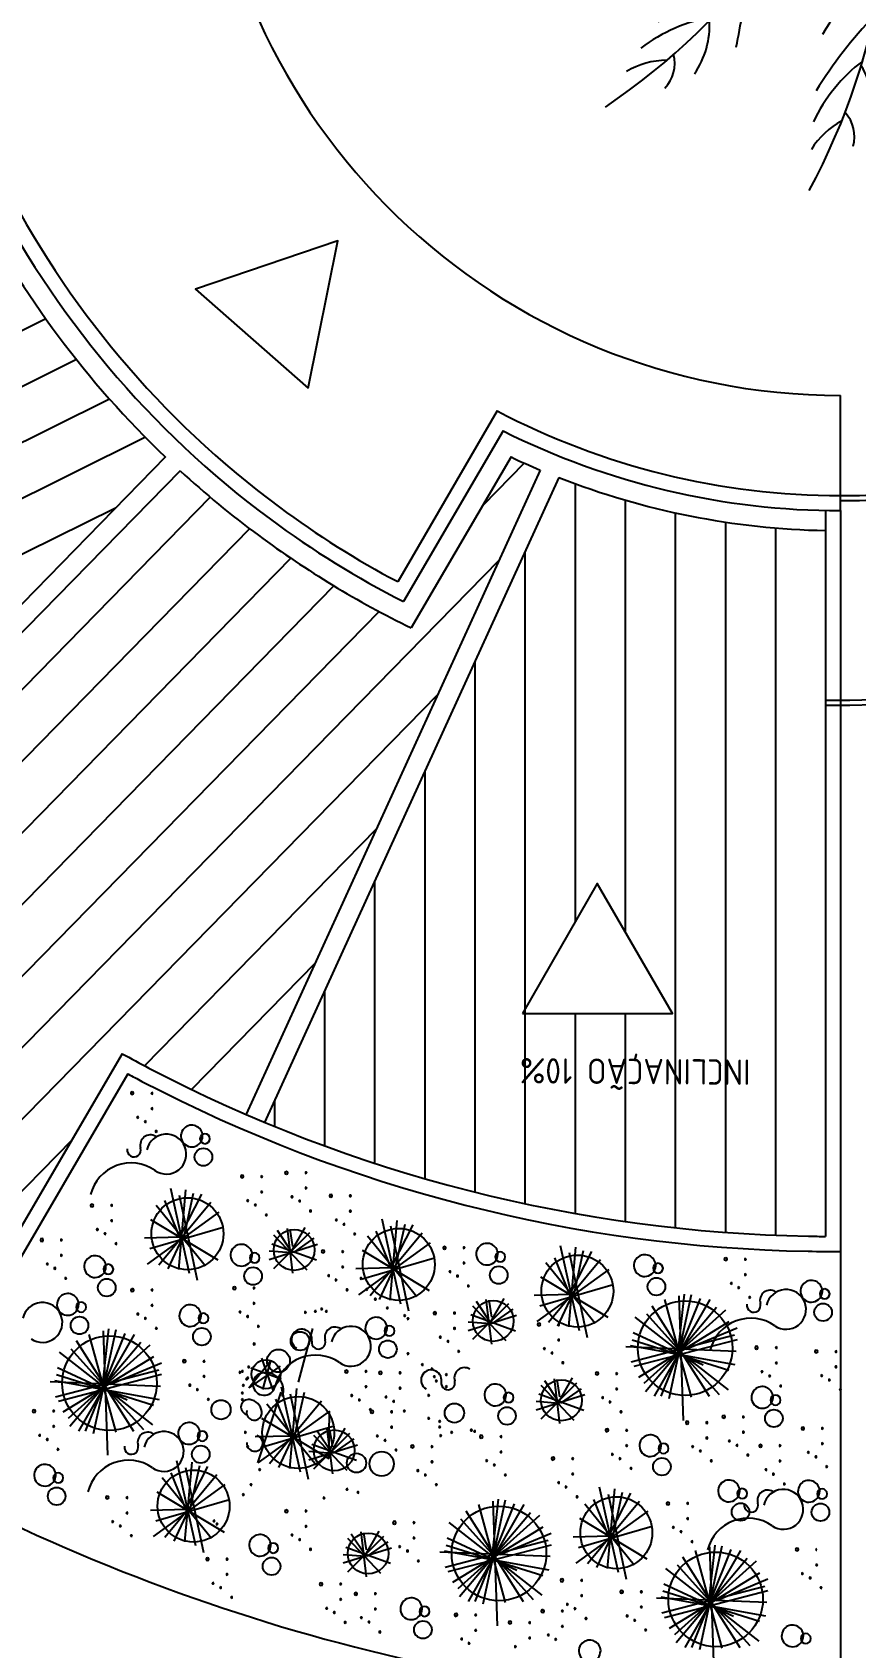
# Model space of a CAD drawing. Extents: x 115 to 1469, y 94 to 338.
# Drawn here: x 1337.33 to 1345.55, y 147.31 to 163.43 of the extents above; entities that cross this region are included whole.
import ezdxf

# ---------------------------------------------------------------- set-up
doc = ezdxf.new("R2010")
doc.units = 0
doc.linetypes.add('ACAD_ISO02W100', pattern=[15, 12, -3])
doc.layers.get('0').update_dxf_attribs({"linetype": 'CONTINUOUS'})
for name, color, linetype in [('1', 7, 'CONTINUOUS'), ('PAREDE', 6, 'CONTINUOUS'), ('PROJ', 1, 'CONTINUOUS'), ('TREES', 3, 'CONTINUOUS')]:
    doc.layers.add(name, color=color, linetype=linetype)
doc.styles.get("Standard").update_dxf_attribs({"font": 'ISOCP'})

# ---------------------------------------------------------------- blocks, each defined once
blk = doc.blocks.new('TREE3')
at = {"layer": 'TREES'}
for centre, radius, start, end in [((6.304, 2.495), 6.78, 161.8706, 201.5936), ((-0.839, 4.494), 0.808, 308.4321, 338.3515), ((-0.143, 4.054), 0.351, 173.7791, 233.0395), ((-1.642, 4.347), 1.639, 317.4391, 345.0127), ((0.196, 3.84), 0.835, 182.879, 221.5346), ((3.633, 5.724), 6.78, 197.8706, 237.5936), ((-4.007, 5.153), 4.263, 326.0526, 338.8318), ((-3.321, 3.142), 0.808, 344.4321, 14.3515), ((6.376, 6.862), 8.001, 206.1883, 211.1386), ((-3.884, 2.551), 1.639, 353.4391, 21.0127), ((-2.499, 3.196), 0.351, 209.7791, 269.0395), ((-6.271, 1.814), 4.263, 2.0526, 14.8318), ((-4.862, 4.906), 5.211, 327.5529, 339.111), ((5.865, -3.401), 6.78, 110.1725, 149.8955), ((3.093, 2.625), 0.351, 122.081, 181.3414), ((6.381, 6.2), 8.001, 204.5673, 211.2107), ((3.134, 2.226), 0.835, 131.1808, 169.8364), ((-2.099, 3.221), 0.835, 218.879, 257.5346), ((-6.749, 4.499), 7.022, 334.6755, 344.6307), ((9.337, -0.75), 8.001, 154.4902, 159.4404), ((3.006, 3.444), 0.808, 256.734, 286.6534), ((-6.817, 1.111), 5.211, 3.5529, 15.111), ((6.444, 5.585), 8.001, 202.9483, 211.3077), ((8.821, -1.165), 8.001, 152.8691, 159.5126), ((2.393, 3.983), 1.639, 265.741, 293.3146), ((1.561, 6.338), 4.263, 274.3545, 287.1337), ((1.125, 9.299), 8.001, 242.1883, 247.1386), ((-8.105, -0.327), 7.022, 10.6755, 20.6307), ((6.518, 5.174), 8.001, 201.6825, 211.4019), ((-6.261, 3.599), 6.444, 337.0347, 347.4268), ((8.377, -1.595), 8.001, 151.2501, 159.6096), ((6.59, 4.871), 8.001, 200.5186, 211.4981), ((7.907, -2.153), 8.001, 148.8205, 159.8), ((8.101, -1.908), 8.001, 149.9844, 159.7037), ((1.518, 8.767), 8.001, 240.5673, 247.2107), ((-7.181, -0.768), 6.444, 13.0347, 23.4268), ((0.837, 6.856), 5.211, 275.8548, 287.4128), ((-0.652, 8.085), 7.022, 282.9774, 292.9325), ((1.931, 8.306), 8.001, 238.9483, 247.3077), ((-1.056, 7.144), 6.444, 285.3366, 295.7287), ((-0.554, 6.757), 6.78, 234.9681, 274.6912), ((-4.544, 0.504), 0.808, 21.5297, 51.4491), ((2.232, 8.018), 8.001, 237.6825, 247.4019), ((2.469, 7.814), 8.001, 236.5186, 247.4981), ((-4.636, -0.308), 1.639, 30.5366, 58.1102), ((-6.096, -2.335), 4.263, 39.1502, 51.9294), ((5.297, -6.253), 8.001, 114.3202, 125.2997), ((5.595, -6.161), 8.001, 115.4841, 125.2035), ((6, -6.06), 8.001, 116.7498, 125.1093), ((6.609, -5.956), 8.001, 118.3688, 125.0123), ((7.27, -5.907), 8.001, 119.9899, 124.9402), ((-6.108, -3.226), 5.211, 40.6505, 52.2085), ((3.844, 0.059), 0.835, 96.6805, 135.3361), ((-3.921, 1.042), 0.351, 246.8767, 306.1371), ((-6.267, -5.149), 7.022, 47.7731, 57.7282), ((-5.264, -4.944), 6.444, 50.1322, 60.5244), ((2.908, -6.125), 6.78, 75.6722, 115.3952), ((4.876, 4.339), 4.263, 239.8542, 252.6334), ((4.228, 1.927), 1.639, 231.2407, 258.8143), ((4.036, 0.412), 0.351, 87.5807, 146.8411), ((-3.617, 1.303), 0.835, 255.9765, 294.6321), ((4.042, 7.032), 7.022, 248.4771, 258.4323), ((4.573, 5.177), 5.211, 241.3545, 252.9126), ((4.428, 1.135), 0.808, 222.2337, 252.1531), ((-4.712, 8.096), 8.001, 279.2858, 284.2361), ((3.176, 6.486), 6.444, 250.8363, 261.2284), ((-4.42, 5.141), 6.78, 270.9681, 310.6912), ((-4.077, 7.908), 8.001, 277.6648, 284.3082), ((-6.509, 1.896), 6.78, 304.0339, 343.7569), ((-3.47, 7.79), 8.001, 276.0458, 284.4052), ((-6.647, -1.335), 6.78, 331.6319, 11.355), ((-0.785, -6.734), 6.78, 43.6319, 83.355), ((-4.593, -4.987), 6.78, 7.6319, 47.355), ((-3.056, 7.741), 8.001, 274.7801, 284.4994), ((-2.744, 7.722), 8.001, 273.6161, 284.5957), ((1.173, -8.111), 8.001, 82.2799, 93.2595), ((1.474, -8.191), 8.001, 83.4439, 93.1632), ((6.133, 3.813), 6.444, 218.796, 229.1882), ((1.871, -8.32), 8.001, 84.7096, 93.069), ((-6.759, 4.634), 8.001, 309.6161, 320.5957), ((7.157, 3.817), 7.022, 216.4368, 226.392), ((-7.022, 4.467), 8.001, 310.7801, 320.4994), ((-3.818, -7.251), 8.001, 46.2799, 57.2595), ((2.443, -8.555), 8.001, 86.3286, 92.972), ((6.623, 1.962), 5.211, 209.3143, 220.8723), ((-1.353, -7.094), 6.444, 86.1322, 96.5244), ((-8.193, 0.196), 8.001, 342.6819, 353.6614), ((-7.351, -3.622), 8.001, 10.2799, 21.2595), ((-3.622, -7.493), 8.001, 47.4439, 57.1632), ((-2.044, -7.85), 7.022, 83.7731, 93.7282), ((-7.386, 4.262), 8.001, 312.0458, 320.4052), ((7.203, -0.52), 6.444, 182.796, 193.1882), ((3.029, -8.864), 8.001, 87.9496, 92.8999), ((6.436, 1.091), 4.263, 207.814, 220.5932), ((-3.045, -6.2), 5.211, 76.6505, 88.2085), ((-7.947, 4.001), 8.001, 313.6648, 320.3082), ((2.737, -6.683), 6.444, 119.198, 129.5901), ((-8.322, -0.088), 8.001, 343.8458, 353.5652), ((5.522, -4.655), 6.444, 146.796, 157.1882), ((-7.334, -3.933), 8.001, 11.4439, 21.1632), ((-3.376, -7.831), 8.001, 48.7096, 57.069), ((-3.559, -5.472), 4.263, 75.1502, 87.9294), ((8.034, -1.119), 7.022, 180.4368, 190.392), ((4.606, -0.61), 1.639, 199.2004, 226.774), ((3.29, -1.989), 0.835, 64.6403, 103.2959), ((-3.57, -2.974), 1.639, 66.5366, 94.1102), ((-8.571, 3.78), 8.001, 315.2858, 320.2361), ((2.57, -7.693), 7.022, 116.8388, 126.794), ((-8.515, -0.458), 8.001, 345.1116, 353.471), ((3.639, -1.792), 0.351, 55.5404, 114.8009), ((-3.972, -2.263), 0.808, 57.5297, 87.4491), ((-3.784, -1.462), 0.351, 282.8767, 342.1371), ((-3.692, -1.071), 0.835, 291.9765, 330.6321), ((5.842, -5.627), 7.022, 144.4368, 154.392), ((-7.334, -4.351), 8.001, 12.7096, 21.069), ((4.356, -1.387), 0.808, 190.1934, 220.1128), ((6.511, -2.305), 5.211, 173.3143, 184.8723), ((-3.052, -8.357), 8.001, 50.3286, 56.972), ((-8.843, -0.982), 8.001, 346.7306, 353.374), ((0.83, -6.857), 5.211, 109.7162, 121.2743), ((3.913, -5.692), 5.211, 137.3143, 148.8723), ((-7.382, -4.967), 8.001, 14.3286, 20.972), ((-2.76, -8.951), 8.001, 51.9496, 56.8999), ((5.848, -2.9), 4.263, 171.814, 184.5932), ((0.003, -6.528), 4.263, 108.2159, 120.9952), ((-9.245, -1.509), 8.001, 348.3516, 353.3019), ((3.368, -3.201), 1.639, 163.2004, 190.774), ((-1.369, -4.44), 1.639, 99.6024, 127.176), ((-2.51, -2.912), 0.835, 325.0423, 3.6979), ((3.027, -5.784), 4.263, 135.814, 148.5932), ((-7.494, -5.62), 8.001, 15.9496, 20.8999), ((1.493, -3.543), 0.835, 28.6403, 67.2959), ((-2.374, -3.29), 0.351, 315.9424, 15.2029), ((-2.094, -4.064), 0.808, 90.5954, 120.5148), ((0.844, -4.569), 1.639, 127.2004, 154.774), ((-0.875, -3.744), 0.835, 352.6403, 31.2959), ((2.709, -3.683), 0.808, 154.1934, 184.1128), ((1.891, -3.589), 0.351, 19.5404, 78.8009), ((0.027, -4.572), 0.808, 118.1934, 148.1128), ((-0.58, -4.015), 0.351, 343.5404, 42.8009)]:
    blk.add_arc(centre, radius, start, end, dxfattribs=at)

msp = doc.modelspace()

# ---------------------------------------------------------------- linework, layer by layer
at = {"color": 3}
for p, q in [((1338.712, 151.901), (1338.9, 151.052)), ((1338.864, 151.883), (1338.792, 151.087)), ((1338.801, 151.83), (1338.98, 150.98)), ((1338.819, 151.436), (1339.025, 151.839)), ((1338.846, 151.4), (1338.944, 151.848)), ((1339.195, 151.66), (1338.479, 151.141)), ((1338.569, 151.731), (1339.061, 151.123)), ((1339.114, 151.758), (1338.596, 151.132)), ((1338.81, 151.4), (1338.658, 151.776)), ((1339.239, 151.508), (1338.506, 151.293)), ((1338.515, 151.588), (1339.186, 151.186)), ((1339.876, 151.497), (1339.93, 151.05)), ((1340.055, 151.506), (1339.912, 151.256)), ((1340.821, 151.595), (1341.009, 150.745)), ((1340.973, 151.577), (1340.902, 150.781)), ((1340.91, 151.523), (1341.089, 150.674)), ((1340.928, 151.13), (1341.134, 151.532)), ((1340.955, 151.094), (1341.054, 151.541)), ((1338.81, 151.409), (1338.453, 151.4)), ((1338.828, 151.4), (1338.685, 151.096)), ((1340.18, 151.336), (1339.697, 151.184)), ((1339.724, 151.345), (1340.171, 151.184)), ((1340.099, 151.453), (1339.742, 151.095)), ((1339.742, 151.435), (1340.073, 151.086)), ((1339.778, 151.48), (1339.921, 151.265)), ((1339.903, 151.488), (1339.93, 151.319)), ((1340.144, 151.399), (1339.939, 151.256)), ((1341.304, 151.353), (1340.589, 150.835)), ((1340.678, 151.425), (1341.17, 150.817)), ((1341.223, 151.452), (1340.705, 150.826)), ((1340.919, 151.094), (1340.767, 151.47)), ((1339.697, 151.274), (1339.921, 151.256)), ((1341.349, 151.201), (1340.615, 150.987)), ((1340.624, 151.282), (1341.295, 150.879)), ((1343.005, 151.186), (1342.486, 150.56)), ((1342.701, 150.828), (1342.549, 151.204)), ((1342.603, 151.329), (1342.79, 150.48)), ((1342.755, 151.311), (1342.683, 150.515)), ((1342.692, 151.258), (1342.871, 150.408)), ((1342.71, 150.864), (1342.916, 151.266)), ((1342.737, 150.828), (1342.835, 151.276)), ((1340.919, 151.103), (1340.562, 151.094)), ((1340.937, 151.094), (1340.794, 150.79)), ((1343.086, 151.088), (1342.37, 150.569)), ((1342.406, 151.016), (1343.077, 150.614)), ((1342.46, 151.159), (1342.951, 150.551)), ((1343.13, 150.936), (1342.397, 150.721)), ((1342.085, 150.745), (1341.727, 150.388)), ((1341.727, 150.727), (1342.058, 150.379)), ((1341.763, 150.772), (1341.906, 150.557)), ((1341.861, 150.79), (1341.915, 150.343)), ((1341.888, 150.781), (1341.915, 150.611)), ((1342.04, 150.799), (1341.897, 150.549)), ((1342.13, 150.692), (1341.924, 150.549)), ((1342.701, 150.837), (1342.343, 150.828)), ((1342.719, 150.828), (1342.576, 150.524)), ((1344.161, 150.709), (1343.454, 149.869)), ((1343.517, 150.727), (1344.089, 149.824)), ((1343.544, 149.824), (1344.098, 150.79)), ((1344, 150.799), (1343.606, 149.824)), ((1343.642, 150.79), (1343.91, 149.815)), ((1343.91, 150.834), (1343.687, 149.797)), ((1343.839, 150.843), (1343.776, 150.262)), ((1343.785, 150.826), (1343.83, 149.583)), ((1342.165, 150.629), (1341.683, 150.477)), ((1341.683, 150.566), (1341.906, 150.549)), ((1341.709, 150.638), (1342.157, 150.477)), ((1343.347, 150.611), (1344.277, 149.887)), ((1344.286, 150.566), (1343.383, 150.012)), ((1344.25, 150.682), (1343.436, 149.949)), ((1343.463, 150.647), (1344.187, 149.842)), ((1337.773, 150.379), (1338.345, 149.475)), ((1337.8, 149.475), (1338.354, 150.441)), ((1338.256, 150.45), (1337.862, 149.475)), ((1337.898, 150.441), (1338.166, 149.466)), ((1338.166, 150.486), (1337.943, 149.449)), ((1338.095, 150.495), (1338.032, 149.914)), ((1338.041, 150.477), (1338.086, 149.234)), ((1340.131, 150.499), (1339.988, 149.963)), ((1344.34, 150.432), (1343.311, 150.164)), ((1343.32, 150.387), (1344.286, 150.083)), ((1343.329, 150.459), (1344.027, 150.137)), ((1344.366, 150.387), (1343.338, 150.119)), ((1344.366, 150.504), (1343.857, 150.289)), ((1337.603, 150.262), (1338.533, 149.538)), ((1338.542, 150.218), (1337.639, 149.663)), ((1338.506, 150.334), (1337.692, 149.601)), ((1338.416, 150.361), (1337.71, 149.52)), ((1337.719, 150.298), (1338.443, 149.493)), ((1339.621, 150.204), (1339.738, 149.873)), ((1344.357, 150.271), (1343.258, 150.316)), ((1344.348, 150.137), (1343.302, 150.325)), ((1338.595, 150.084), (1337.567, 149.815)), ((1337.585, 150.11), (1338.282, 149.788)), ((1338.622, 150.155), (1338.113, 149.94)), ((1339.496, 149.909), (1339.711, 150.177)), ((1339.809, 150.123), (1339.496, 149.909)), ((1339.514, 150.106), (1339.818, 149.998)), ((1339.711, 150.177), (1339.63, 149.891)), ((1338.613, 149.922), (1337.513, 149.967)), ((1338.604, 149.788), (1337.558, 149.976)), ((1337.576, 150.039), (1338.542, 149.735)), ((1338.622, 150.039), (1337.594, 149.77)), ((1339.818, 149.918), (1340.006, 149.068)), ((1339.97, 149.9), (1339.899, 149.104)), ((1342.766, 149.953), (1342.408, 149.595)), ((1342.408, 149.935), (1342.739, 149.586)), ((1342.444, 149.98), (1342.587, 149.765)), ((1342.542, 149.998), (1342.596, 149.551)), ((1342.569, 149.989), (1342.596, 149.819)), ((1342.721, 150.007), (1342.578, 149.756)), ((1342.81, 149.899), (1342.605, 149.756)), ((1339.586, 149.158), (1339.818, 149.864)), ((1339.675, 149.748), (1340.167, 149.14)), ((1340.22, 149.775), (1339.702, 149.149)), ((1339.916, 149.417), (1339.764, 149.793)), ((1339.907, 149.846), (1340.086, 148.997)), ((1339.952, 149.417), (1340.051, 149.864)), ((1342.846, 149.837), (1342.363, 149.685)), ((1342.363, 149.774), (1342.587, 149.756)), ((1342.39, 149.846), (1342.837, 149.685)), ((1340.301, 149.676), (1339.586, 149.158)), ((1339.621, 149.605), (1340.292, 149.202)), ((1340.292, 149.202), (1340.301, 149.676)), ((1339.916, 149.426), (1339.559, 149.417)), ((1340.346, 149.524), (1339.612, 149.31)), ((1339.934, 149.417), (1339.791, 149.113)), ((1338.773, 149.184), (1338.961, 148.335)), ((1338.925, 149.166), (1338.854, 148.37)), ((1338.863, 149.113), (1339.042, 148.263)), ((1338.881, 148.719), (1339.086, 149.121)), ((1338.907, 148.683), (1339.006, 149.131)), ((1339.256, 148.943), (1338.541, 148.424)), ((1338.63, 149.014), (1339.122, 148.406)), ((1339.176, 149.041), (1338.657, 148.415)), ((1338.872, 148.683), (1338.72, 149.059)), ((1342.992, 148.919), (1343.18, 148.069)), ((1339.301, 148.791), (1338.568, 148.576)), ((1338.577, 148.871), (1339.247, 148.469)), ((1342.054, 148.786), (1341.83, 147.749)), ((1341.982, 148.795), (1341.92, 148.214)), ((1341.929, 148.777), (1341.973, 147.534)), ((1343.394, 148.775), (1342.875, 148.15)), ((1343.09, 148.418), (1342.938, 148.793)), ((1343.144, 148.901), (1343.072, 148.105)), ((1343.081, 148.847), (1343.26, 147.998)), ((1343.099, 148.454), (1343.305, 148.856)), ((1343.126, 148.418), (1343.224, 148.865)), ((1342.394, 148.634), (1341.58, 147.901)), ((1342.304, 148.661), (1341.598, 147.821)), ((1341.607, 148.599), (1342.331, 147.794)), ((1341.66, 148.679), (1342.233, 147.776)), ((1341.687, 147.776), (1342.242, 148.742)), ((1342.143, 148.751), (1341.75, 147.776)), ((1341.786, 148.742), (1342.054, 147.767)), ((1343.475, 148.677), (1342.759, 148.158)), ((1342.795, 148.606), (1343.466, 148.203)), ((1342.849, 148.749), (1343.341, 148.141)), ((1340.515, 148.452), (1340.658, 148.237)), ((1340.613, 148.47), (1340.667, 148.023)), ((1340.64, 148.461), (1340.667, 148.291)), ((1340.792, 148.479), (1340.649, 148.228)), ((1341.491, 148.563), (1342.42, 147.838)), ((1342.429, 148.518), (1341.526, 147.964)), ((1342.51, 148.455), (1342, 148.241)), ((1343.519, 148.525), (1342.786, 148.31)), ((1340.917, 148.309), (1340.435, 148.157)), ((1340.461, 148.318), (1340.908, 148.157)), ((1340.837, 148.425), (1340.479, 148.067)), ((1340.479, 148.407), (1340.81, 148.058)), ((1340.882, 148.371), (1340.676, 148.228)), ((1342.492, 148.089), (1341.446, 148.277)), ((1342.483, 148.384), (1341.455, 148.116)), ((1341.464, 148.339), (1342.429, 148.035)), ((1341.473, 148.411), (1342.17, 148.089)), ((1342.51, 148.339), (1341.482, 148.071)), ((1343.09, 148.427), (1342.732, 148.418)), ((1343.108, 148.418), (1342.965, 148.114)), ((1343.849, 147.318), (1344.404, 148.284)), ((1344.305, 148.293), (1343.912, 147.318)), ((1343.948, 148.284), (1344.216, 147.309)), ((1344.216, 148.329), (1343.993, 147.292)), ((1344.145, 148.338), (1344.082, 147.756)), ((1344.091, 148.32), (1344.136, 147.077)), ((1340.435, 148.246), (1340.658, 148.228)), ((1342.501, 148.223), (1341.401, 148.268)), ((1344.556, 148.177), (1343.742, 147.444)), ((1344.466, 148.204), (1343.76, 147.363)), ((1343.769, 148.141), (1344.493, 147.336)), ((1343.823, 148.221), (1344.395, 147.318)), ((1343.635, 147.953), (1344.332, 147.631)), ((1343.653, 148.105), (1344.583, 147.381)), ((1344.592, 148.06), (1343.688, 147.506)), ((1344.672, 147.998), (1344.162, 147.783)), ((1344.663, 147.765), (1343.563, 147.81)), ((1344.654, 147.631), (1343.608, 147.819)), ((1344.645, 147.926), (1343.617, 147.658)), ((1343.626, 147.882), (1344.592, 147.578)), ((1344.672, 147.882), (1343.644, 147.613))]:
    msp.add_line(p, q, dxfattribs=at)
for p, q in [((1340.498, 149.453), (1340.14, 149.095)), ((1340.14, 149.435), (1340.471, 149.086)), ((1340.176, 149.48), (1340.319, 149.265)), ((1340.274, 149.497), (1340.328, 149.05)), ((1340.301, 149.489), (1340.328, 149.319)), ((1340.453, 149.506), (1340.31, 149.256)), ((1340.542, 149.399), (1340.337, 149.256)), ((1340.578, 149.337), (1340.095, 149.185)), ((1340.095, 149.274), (1340.319, 149.256)), ((1340.122, 149.345), (1340.569, 149.185)), ((1338.872, 148.692), (1338.514, 148.683)), ((1338.89, 148.683), (1338.747, 148.379))]:
    msp.add_line(p, q)
for centre, radius in [((1339.041, 152.21), 0.0881), ((1339.537, 151.022), 0.0881), ((1341.988, 151.032), 0.0881), ((1338.077, 150.907), 0.0881), ((1343.562, 150.917), 0.0881), ((1345.225, 150.661), 0.0881), ((1337.805, 150.53), 0.0881), ((1339.026, 150.418), 0.0881), ((1339.217, 149.689), 0.0963), ((1341.546, 149.656), 0.0963), ((1342.071, 149.627), 0.0881), ((1344.734, 149.603), 0.0881), ((1339.015, 149.244), 0.0881), ((1343.617, 149.121), 0.0881), ((1337.577, 148.826), 0.0881), ((1344.402, 148.669), 0.0881), ((1345.199, 148.666), 0.0881), ((1339.722, 148.127), 0.0881), ((1341.232, 147.494), 0.0881)]:
    msp.add_circle(centre, radius)
for centre, radius in [((1338.882, 151.445), 0.359), ((1340.991, 151.139), 0.359), ((1339.947, 151.283), 0.204), ((1342.773, 150.873), 0.359), ((1341.933, 150.575), 0.204), ((1343.848, 150.303), 0.472), ((1338.104, 149.954), 0.472), ((1340.006, 150.374), 0.0934), ((1340.882, 150.293), 0.0881), ((1339.791, 150.177), 0.114), ((1339.666, 150.043), 0.144), ((1342.614, 149.783), 0.204), ((1339.988, 149.462), 0.359), ((1340.346, 149.283), 0.204), ((1340.569, 149.158), 0.0963), ((1340.82, 149.149), 0.122), ((1338.943, 148.728), 0.359), ((1343.162, 148.462), 0.359), ((1341.991, 148.255), 0.472), ((1340.685, 148.255), 0.204), ((1344.153, 147.797), 0.472)]:
    msp.add_circle(centre, radius, dxfattribs=at)
at = {"linetype": 'Continuous'}
for centre, radius, start, end in [((1338.331, 152.846), 0.0145, 90, 270), ((1338.331, 152.846), 0.0145, 270, 90), ((1338.527, 152.846), 0.00725, 90, 270), ((1338.527, 152.846), 0.00725, 270, 90), ((1338.527, 152.693), 0.00725, 90, 270), ((1338.527, 152.693), 0.00725, 270, 90), ((1338.385, 152.606), 0.00725, 90, 270), ((1338.385, 152.606), 0.00725, 270, 90), ((1338.461, 152.563), 0.00725, 90, 270), ((1338.461, 152.563), 0.00725, 270, 90), ((1338.57, 152.465), 0.00725, 90, 270), ((1338.57, 152.465), 0.00725, 270, 90), ((1339.057, 152.393), 0.0497, 90, 270), ((1339.057, 152.393), 0.0497, 270, 90), ((1339.428, 152.015), 0.0145, 90, 270), ((1339.428, 152.015), 0.0145, 270, 90), ((1339.624, 152.015), 0.00725, 90, 270), ((1339.624, 152.015), 0.00725, 270, 90), ((1339.87, 152.053), 0.0145, 90, 270), ((1339.87, 152.053), 0.0145, 270, 90), ((1340.066, 152.053), 0.00725, 90, 270), ((1340.066, 152.053), 0.00725, 270, 90), ((1339.624, 151.862), 0.00725, 90, 270), ((1339.624, 151.862), 0.00725, 270, 90), ((1339.925, 151.813), 0.00725, 90, 270), ((1339.925, 151.813), 0.00725, 270, 90), ((1340.066, 151.901), 0.00725, 90, 270), ((1340.066, 151.901), 0.00725, 270, 90), ((1340.313, 151.823), 0.0145, 90, 270), ((1340.313, 151.823), 0.0145, 270, 90), ((1340.508, 151.823), 0.00725, 90, 270), ((1340.508, 151.823), 0.00725, 270, 90), ((1337.929, 151.727), 0.0145, 90, 270), ((1337.929, 151.727), 0.0145, 270, 90), ((1338.125, 151.727), 0.00725, 90, 270), ((1338.125, 151.727), 0.00725, 270, 90), ((1339.483, 151.775), 0.00725, 90, 270), ((1339.483, 151.775), 0.00725, 270, 90), ((1339.559, 151.731), 0.00725, 90, 270), ((1339.559, 151.731), 0.00725, 270, 90), ((1340.001, 151.77), 0.00725, 90, 270), ((1340.001, 151.77), 0.00725, 270, 90), ((1340.11, 151.672), 0.00725, 90, 270), ((1340.11, 151.672), 0.00725, 270, 90), ((1340.508, 151.67), 0.00725, 90, 270), ((1340.508, 151.67), 0.00725, 270, 90), ((1337.983, 151.487), 0.00725, 90, 270), ((1337.983, 151.487), 0.00725, 270, 90), ((1338.125, 151.574), 0.00725, 90, 270), ((1338.125, 151.574), 0.00725, 270, 90), ((1339.668, 151.633), 0.00725, 90, 270), ((1339.668, 151.633), 0.00725, 270, 90), ((1340.367, 151.583), 0.00725, 90, 270), ((1340.367, 151.583), 0.00725, 270, 90), ((1340.443, 151.54), 0.00725, 90, 270), ((1340.443, 151.54), 0.00725, 270, 90), ((1337.429, 151.382), 0.0145, 90, 270), ((1337.429, 151.382), 0.0145, 270, 90), ((1337.625, 151.382), 0.00725, 90, 270), ((1337.625, 151.382), 0.00725, 270, 90), ((1338.059, 151.444), 0.00725, 90, 270), ((1338.059, 151.444), 0.00725, 270, 90), ((1338.168, 151.346), 0.00725, 90, 270), ((1338.168, 151.346), 0.00725, 270, 90), ((1340.552, 151.442), 0.00725, 90, 270), ((1340.552, 151.442), 0.00725, 270, 90), ((1337.625, 151.229), 0.00725, 90, 270), ((1337.625, 151.229), 0.00725, 270, 90), ((1339.553, 151.204), 0.0497, 90, 270), ((1339.553, 151.204), 0.0497, 270, 90), ((1340.236, 151.267), 0.0145, 90, 270), ((1340.236, 151.267), 0.0145, 270, 90), ((1340.432, 151.267), 0.00725, 90, 270), ((1340.432, 151.267), 0.00725, 270, 90), ((1341.447, 151.305), 0.0145, 90, 270), ((1341.447, 151.305), 0.0145, 270, 90), ((1341.643, 151.305), 0.00725, 90, 270), ((1341.643, 151.305), 0.00725, 270, 90), ((1342.004, 151.214), 0.0497, 90, 270), ((1342.004, 151.214), 0.0497, 270, 90), ((1344.254, 151.19), 0.0145, 90, 270), ((1344.254, 151.19), 0.0145, 270, 90), ((1344.45, 151.19), 0.00725, 90, 270), ((1344.45, 151.19), 0.00725, 270, 90), ((1337.483, 151.142), 0.00725, 90, 270), ((1337.483, 151.142), 0.00725, 270, 90), ((1337.559, 151.099), 0.00725, 90, 270), ((1337.559, 151.099), 0.00725, 270, 90), ((1338.093, 151.09), 0.0497, 90, 270), ((1338.093, 151.09), 0.0497, 270, 90), ((1340.29, 151.027), 0.00725, 90, 270), ((1340.29, 151.027), 0.00725, 270, 90), ((1340.432, 151.114), 0.00725, 90, 270), ((1340.432, 151.114), 0.00725, 270, 90), ((1341.501, 151.065), 0.00725, 90, 270), ((1341.501, 151.065), 0.00725, 270, 90), ((1341.577, 151.022), 0.00725, 90, 270), ((1341.577, 151.022), 0.00725, 270, 90), ((1341.643, 151.153), 0.00725, 90, 270), ((1341.643, 151.153), 0.00725, 270, 90), ((1343.578, 151.1), 0.0497, 90, 270), ((1343.578, 151.1), 0.0497, 270, 90), ((1344.45, 151.037), 0.00725, 90, 270), ((1344.45, 151.037), 0.00725, 270, 90), ((1337.668, 151.001), 0.00725, 90, 270), ((1337.668, 151.001), 0.00725, 270, 90), ((1338.332, 150.883), 0.0145, 90, 270), ((1338.332, 150.883), 0.0145, 270, 90), ((1338.528, 150.883), 0.00725, 90, 270), ((1338.528, 150.883), 0.00725, 270, 90), ((1339.351, 150.902), 0.0145, 90, 270), ((1339.351, 150.902), 0.0145, 270, 90), ((1339.547, 150.902), 0.00725, 90, 270), ((1339.547, 150.902), 0.00725, 270, 90), ((1340.366, 150.983), 0.00725, 90, 270), ((1340.366, 150.983), 0.00725, 270, 90), ((1340.475, 150.885), 0.00725, 90, 270), ((1340.475, 150.885), 0.00725, 270, 90), ((1340.67, 150.89), 0.00725, 90, 270), ((1340.67, 150.89), 0.00725, 270, 90), ((1341.686, 150.924), 0.00725, 90, 270), ((1341.686, 150.924), 0.00725, 270, 90), ((1344.308, 150.95), 0.00725, 90, 270), ((1344.308, 150.95), 0.00725, 270, 90), ((1344.384, 150.907), 0.00725, 90, 270), ((1344.384, 150.907), 0.00725, 270, 90), ((1345.241, 150.844), 0.0497, 90, 270), ((1345.241, 150.844), 0.0497, 270, 90), ((1337.821, 150.713), 0.0497, 90, 270), ((1337.821, 150.713), 0.0497, 270, 90), ((1338.528, 150.731), 0.00725, 90, 270), ((1338.528, 150.731), 0.00725, 270, 90), ((1339.547, 150.75), 0.00725, 90, 270), ((1339.547, 150.75), 0.00725, 270, 90), ((1340.223, 150.694), 0.00725, 90, 270), ((1340.223, 150.694), 0.00725, 270, 90), ((1340.757, 150.792), 0.00725, 90, 270), ((1340.757, 150.792), 0.00725, 270, 90), ((1340.876, 150.705), 0.00725, 90, 270), ((1340.876, 150.705), 0.00725, 270, 90), ((1344.493, 150.809), 0.00725, 90, 270), ((1344.493, 150.809), 0.00725, 270, 90), ((1338.387, 150.643), 0.00725, 90, 270), ((1338.387, 150.643), 0.00725, 270, 90), ((1338.463, 150.6), 0.00725, 90, 270), ((1338.463, 150.6), 0.00725, 270, 90), ((1339.042, 150.601), 0.0497, 90, 270), ((1339.042, 150.601), 0.0497, 270, 90), ((1339.406, 150.663), 0.00725, 90, 270), ((1339.406, 150.663), 0.00725, 270, 90), ((1339.482, 150.619), 0.00725, 90, 270), ((1339.482, 150.619), 0.00725, 270, 90), ((1339.591, 150.521), 0.00725, 90, 270), ((1339.591, 150.521), 0.00725, 270, 90), ((1340.06, 150.661), 0.00725, 90, 270), ((1340.06, 150.661), 0.00725, 270, 90), ((1340.158, 150.672), 0.00725, 90, 270), ((1340.158, 150.672), 0.00725, 270, 90), ((1340.267, 150.672), 0.00725, 90, 270), ((1340.267, 150.672), 0.00725, 270, 90), ((1340.898, 150.476), 0.0497, 90, 270), ((1340.898, 150.476), 0.0497, 270, 90), ((1341.051, 150.628), 0.00725, 90, 270), ((1341.051, 150.628), 0.00725, 270, 90), ((1341.083, 150.596), 0.00725, 90, 270), ((1341.083, 150.596), 0.00725, 270, 90), ((1341.351, 150.653), 0.0145, 90, 270), ((1341.351, 150.653), 0.0145, 270, 90), ((1341.547, 150.653), 0.00725, 90, 270), ((1341.547, 150.653), 0.00725, 270, 90), ((1342.389, 150.538), 0.0145, 90, 270), ((1342.389, 150.538), 0.0145, 270, 90), ((1342.585, 150.538), 0.00725, 90, 270), ((1342.585, 150.538), 0.00725, 270, 90), ((1338.572, 150.502), 0.00725, 90, 270), ((1338.572, 150.502), 0.00725, 270, 90), ((1341.405, 150.413), 0.00725, 90, 270), ((1341.405, 150.413), 0.00725, 270, 90), ((1341.481, 150.37), 0.00725, 90, 270), ((1341.481, 150.37), 0.00725, 270, 90), ((1341.547, 150.5), 0.00725, 90, 270), ((1341.547, 150.5), 0.00725, 270, 90), ((1342.585, 150.385), 0.00725, 90, 270), ((1342.585, 150.385), 0.00725, 270, 90), ((1339.548, 150.345), 0.00725, 90, 270), ((1339.548, 150.345), 0.00725, 270, 90), ((1341.083, 150.247), 0.00725, 90, 270), ((1341.083, 150.247), 0.00725, 270, 90), ((1341.59, 150.272), 0.00725, 90, 270), ((1341.59, 150.272), 0.00725, 270, 90), ((1342.443, 150.298), 0.00725, 90, 270), ((1342.443, 150.298), 0.00725, 270, 90), ((1342.519, 150.255), 0.00725, 90, 270), ((1342.519, 150.255), 0.00725, 270, 90), ((1344.561, 150.308), 0.0145, 90, 270), ((1344.561, 150.308), 0.0145, 270, 90), ((1344.757, 150.308), 0.00725, 90, 270), ((1344.757, 150.308), 0.00725, 270, 90), ((1345.157, 150.269), 0.0145, 90, 270), ((1345.157, 150.269), 0.0145, 270, 90), ((1345.353, 150.269), 0.00725, 90, 270), ((1345.353, 150.269), 0.00725, 270, 90), ((1338.851, 150.173), 0.0145, 90, 270), ((1338.851, 150.173), 0.0145, 270, 90), ((1339.047, 150.173), 0.00725, 90, 270), ((1339.047, 150.173), 0.00725, 270, 90), ((1339.407, 150.062), 0.00725, 90, 270), ((1339.407, 150.062), 0.00725, 90, 270), ((1339.407, 150.062), 0.00725, 270, 90), ((1339.407, 150.062), 0.00725, 270, 90), ((1339.429, 150.073), 0.00725, 90, 270), ((1339.429, 150.073), 0.00725, 270, 90), ((1339.494, 150.116), 0.00725, 90, 270), ((1339.494, 150.116), 0.00725, 270, 90), ((1340.468, 150.071), 0.0145, 90, 270), ((1340.468, 150.071), 0.0145, 270, 90), ((1340.664, 150.071), 0.00725, 90, 270), ((1340.664, 150.071), 0.00725, 270, 90), ((1340.808, 150.057), 0.0145, 90, 270), ((1340.808, 150.057), 0.0145, 270, 90), ((1341.004, 150.057), 0.00725, 90, 270), ((1341.004, 150.057), 0.00725, 270, 90), ((1341.225, 150.138), 0.00725, 90, 270), ((1341.225, 150.138), 0.00725, 270, 90), ((1341.323, 150.095), 0.00725, 90, 270), ((1341.323, 150.095), 0.00725, 270, 90), ((1341.464, 150.04), 0.00725, 90, 270), ((1341.464, 150.04), 0.00725, 270, 90), ((1342.628, 150.157), 0.00725, 90, 270), ((1342.628, 150.157), 0.00725, 270, 90), ((1342.97, 150.049), 0.0145, 90, 270), ((1342.97, 150.049), 0.0145, 270, 90), ((1343.166, 150.049), 0.00725, 90, 270), ((1343.166, 150.049), 0.00725, 270, 90), ((1344.616, 150.068), 0.00725, 90, 270), ((1344.616, 150.068), 0.00725, 270, 90), ((1344.757, 150.155), 0.00725, 90, 270), ((1344.757, 150.155), 0.00725, 270, 90), ((1345.353, 150.117), 0.00725, 90, 270), ((1345.353, 150.117), 0.00725, 270, 90), ((1338.906, 149.934), 0.00725, 90, 270), ((1338.906, 149.934), 0.00725, 270, 90), ((1338.982, 149.89), 0.00725, 90, 270), ((1338.982, 149.89), 0.00725, 270, 90), ((1339.047, 150.021), 0.00725, 90, 270), ((1339.047, 150.021), 0.00725, 270, 90), ((1339.44, 149.931), 0.00725, 90, 270), ((1339.44, 149.931), 0.00725, 270, 90), ((1339.472, 149.997), 0.00725, 90, 270), ((1339.472, 149.997), 0.00725, 270, 90), ((1339.483, 150.007), 0.00725, 90, 270), ((1339.483, 150.007), 0.00725, 270, 90), ((1340.664, 149.918), 0.00725, 90, 270), ((1340.664, 149.918), 0.00725, 270, 90), ((1341.004, 149.904), 0.00725, 90, 270), ((1341.004, 149.904), 0.00725, 270, 90), ((1341.345, 150.018), 0.00725, 90, 270), ((1341.345, 150.018), 0.00725, 270, 90), ((1341.366, 149.975), 0.00725, 90, 270), ((1341.366, 149.975), 0.00725, 270, 90), ((1341.464, 149.92), 0.00725, 90, 270), ((1341.464, 149.92), 0.00725, 270, 90), ((1343.166, 149.897), 0.00725, 90, 270), ((1343.166, 149.897), 0.00725, 270, 90), ((1344.692, 150.025), 0.00725, 90, 270), ((1344.692, 150.025), 0.00725, 270, 90), ((1344.801, 149.926), 0.00725, 90, 270), ((1344.801, 149.926), 0.00725, 270, 90), ((1345.212, 150.03), 0.00725, 90, 270), ((1345.212, 150.03), 0.00725, 270, 90), ((1345.288, 149.986), 0.00725, 90, 270), ((1345.288, 149.986), 0.00725, 270, 90), ((1345.397, 149.888), 0.00725, 90, 270), ((1345.397, 149.888), 0.00725, 270, 90), ((1339.091, 149.792), 0.00725, 90, 270), ((1339.091, 149.792), 0.00725, 270, 90), ((1339.429, 149.855), 0.00725, 90, 270), ((1339.429, 149.79), 0.00725, 90, 270), ((1339.429, 149.855), 0.00725, 270, 90), ((1339.429, 149.79), 0.00725, 270, 90), ((1340.522, 149.831), 0.00725, 90, 270), ((1340.522, 149.831), 0.00725, 270, 90), ((1340.598, 149.787), 0.00725, 90, 270), ((1340.598, 149.787), 0.00725, 270, 90), ((1340.862, 149.817), 0.00725, 90, 270), ((1340.862, 149.817), 0.00725, 270, 90), ((1340.939, 149.773), 0.00725, 90, 270), ((1340.939, 149.773), 0.00725, 270, 90), ((1341.29, 149.833), 0.00725, 90, 270), ((1341.29, 149.833), 0.00725, 270, 90), ((1342.087, 149.81), 0.0497, 90, 270), ((1342.087, 149.81), 0.0497, 270, 90), ((1343.024, 149.81), 0.00725, 90, 270), ((1343.024, 149.81), 0.00725, 270, 90), ((1343.1, 149.766), 0.00725, 90, 270), ((1343.1, 149.766), 0.00725, 270, 90), ((1344.75, 149.785), 0.0497, 90, 270), ((1344.75, 149.785), 0.0497, 270, 90), ((1337.352, 149.675), 0.0145, 90, 270), ((1337.352, 149.675), 0.0145, 270, 90), ((1337.548, 149.675), 0.00725, 90, 270), ((1337.548, 149.675), 0.00725, 270, 90), ((1340.707, 149.689), 0.00725, 90, 270), ((1340.707, 149.689), 0.00725, 270, 90), ((1340.723, 149.668), 0.0145, 90, 270), ((1340.723, 149.668), 0.0145, 270, 90), ((1340.919, 149.668), 0.00725, 90, 270), ((1340.919, 149.668), 0.00725, 270, 90), ((1341.047, 149.675), 0.00725, 90, 270), ((1341.047, 149.675), 0.00725, 270, 90), ((1341.29, 149.604), 0.00725, 90, 270), ((1341.29, 149.604), 0.00725, 270, 90), ((1341.399, 149.572), 0.00725, 90, 270), ((1341.399, 149.572), 0.00725, 270, 90), ((1343.209, 149.668), 0.00725, 90, 270), ((1343.209, 149.668), 0.00725, 270, 90), ((1343.869, 149.56), 0.0145, 90, 270), ((1343.869, 149.56), 0.0145, 270, 90), ((1344.065, 149.56), 0.00725, 90, 270), ((1344.065, 149.56), 0.00725, 270, 90), ((1344.234, 149.617), 0.0145, 90, 270), ((1344.234, 149.617), 0.0145, 270, 90), ((1344.43, 149.617), 0.00725, 90, 270), ((1344.43, 149.617), 0.00725, 270, 90), ((1337.406, 149.435), 0.00725, 90, 270), ((1337.406, 149.435), 0.00725, 270, 90), ((1337.483, 149.392), 0.00725, 90, 270), ((1337.483, 149.392), 0.00725, 270, 90), ((1337.548, 149.522), 0.00725, 90, 270), ((1337.548, 149.522), 0.00725, 270, 90), ((1339.031, 149.426), 0.0497, 90, 270), ((1339.031, 149.426), 0.0497, 270, 90), ((1339.461, 149.463), 0.00725, 90, 270), ((1339.461, 149.463), 0.00725, 270, 90), ((1340.777, 149.428), 0.00725, 90, 270), ((1340.777, 149.428), 0.00725, 270, 90), ((1340.919, 149.515), 0.00725, 90, 270), ((1340.919, 149.515), 0.00725, 270, 90), ((1341.399, 149.517), 0.00725, 90, 270), ((1341.399, 149.517), 0.00725, 270, 90), ((1341.41, 149.43), 0.00725, 90, 270), ((1341.41, 149.43), 0.00725, 270, 90), ((1341.519, 149.463), 0.00725, 90, 270), ((1341.519, 149.463), 0.00725, 270, 90), ((1341.715, 149.485), 0.00725, 90, 270), ((1341.715, 149.485), 0.00725, 270, 90), ((1341.747, 149.474), 0.00725, 90, 270), ((1341.747, 149.474), 0.00725, 270, 90), ((1341.814, 149.42), 0.0145, 90, 270), ((1341.814, 149.42), 0.0145, 270, 90), ((1342.01, 149.42), 0.00725, 90, 270), ((1342.01, 149.42), 0.00725, 270, 90), ((1343.069, 149.484), 0.0145, 90, 270), ((1343.069, 149.484), 0.0145, 270, 90), ((1343.265, 149.484), 0.00725, 90, 270), ((1343.265, 149.484), 0.00725, 270, 90), ((1344.065, 149.407), 0.00725, 90, 270), ((1344.065, 149.407), 0.00725, 270, 90), ((1344.43, 149.465), 0.00725, 90, 270), ((1344.43, 149.465), 0.00725, 270, 90), ((1345.023, 149.502), 0.0145, 90, 270), ((1345.023, 149.502), 0.0145, 270, 90), ((1345.219, 149.502), 0.00725, 90, 270), ((1345.219, 149.502), 0.00725, 270, 90), ((1337.591, 149.294), 0.00725, 90, 270), ((1337.591, 149.294), 0.00725, 270, 90), ((1339.483, 149.321), 0.00725, 90, 270), ((1339.483, 149.321), 0.00725, 270, 90), ((1340.853, 149.384), 0.00725, 90, 270), ((1340.853, 149.384), 0.00725, 270, 90), ((1340.962, 149.286), 0.00725, 90, 270), ((1340.962, 149.286), 0.00725, 270, 90), ((1341.127, 149.321), 0.0145, 90, 270), ((1341.127, 149.321), 0.0145, 270, 90), ((1341.323, 149.321), 0.00725, 90, 270), ((1341.323, 149.321), 0.00725, 270, 90), ((1342.01, 149.268), 0.00725, 90, 270), ((1342.01, 149.268), 0.00725, 270, 90), ((1343.123, 149.244), 0.00725, 90, 270), ((1343.123, 149.244), 0.00725, 270, 90), ((1343.265, 149.331), 0.00725, 90, 270), ((1343.265, 149.331), 0.00725, 270, 90), ((1343.633, 149.303), 0.0497, 90, 270), ((1343.633, 149.303), 0.0497, 270, 90), ((1343.924, 149.32), 0.00725, 90, 270), ((1343.924, 149.32), 0.00725, 270, 90), ((1344, 149.277), 0.00725, 90, 270), ((1344, 149.277), 0.00725, 270, 90), ((1344.289, 149.378), 0.00725, 90, 270), ((1344.289, 149.378), 0.00725, 270, 90), ((1344.365, 149.334), 0.00725, 90, 270), ((1344.365, 149.334), 0.00725, 270, 90), ((1344.474, 149.236), 0.00725, 90, 270), ((1344.474, 149.236), 0.00725, 270, 90), ((1344.6, 149.33), 0.0145, 90, 270), ((1344.6, 149.33), 0.0145, 270, 90), ((1344.796, 149.33), 0.00725, 90, 270), ((1344.796, 149.33), 0.00725, 270, 90), ((1345.077, 149.263), 0.00725, 90, 270), ((1345.077, 149.263), 0.00725, 270, 90), ((1345.219, 149.35), 0.00725, 90, 270), ((1345.219, 149.35), 0.00725, 270, 90), ((1339.603, 149.092), 0.00725, 90, 270), ((1339.603, 149.092), 0.00725, 270, 90), ((1341.181, 149.082), 0.00725, 90, 270), ((1341.181, 149.082), 0.00725, 270, 90), ((1341.323, 149.169), 0.00725, 90, 270), ((1341.323, 149.169), 0.00725, 270, 90), ((1341.869, 149.181), 0.00725, 90, 270), ((1341.869, 149.181), 0.00725, 270, 90), ((1341.945, 149.137), 0.00725, 90, 270), ((1341.945, 149.137), 0.00725, 270, 90), ((1342.53, 149.201), 0.0145, 90, 270), ((1342.53, 149.201), 0.0145, 270, 90), ((1342.726, 149.201), 0.00725, 90, 270), ((1342.726, 149.201), 0.00725, 270, 90), ((1343.199, 149.201), 0.00725, 90, 270), ((1343.199, 149.201), 0.00725, 270, 90), ((1343.308, 149.103), 0.00725, 90, 270), ((1343.308, 149.103), 0.00725, 270, 90), ((1344.109, 149.179), 0.00725, 90, 270), ((1344.109, 149.179), 0.00725, 270, 90), ((1344.654, 149.09), 0.00725, 90, 270), ((1344.654, 149.09), 0.00725, 270, 90), ((1344.796, 149.177), 0.00725, 90, 270), ((1344.796, 149.177), 0.00725, 270, 90), ((1345.153, 149.219), 0.00725, 90, 270), ((1345.153, 149.219), 0.00725, 270, 90), ((1345.262, 149.121), 0.00725, 90, 270), ((1345.262, 149.121), 0.00725, 270, 90), ((1337.593, 149.009), 0.0497, 90, 270), ((1337.593, 149.009), 0.0497, 270, 90), ((1339.516, 148.94), 0.00725, 90, 270), ((1339.516, 148.94), 0.00725, 270, 90), ((1341.257, 149.038), 0.00725, 90, 270), ((1341.257, 149.038), 0.00725, 270, 90), ((1341.366, 148.94), 0.00725, 90, 270), ((1341.366, 148.94), 0.00725, 270, 90), ((1342.054, 149.039), 0.00725, 90, 270), ((1342.054, 149.039), 0.00725, 270, 90), ((1342.585, 148.961), 0.00725, 90, 270), ((1342.585, 148.961), 0.00725, 270, 90), ((1342.661, 148.918), 0.00725, 90, 270), ((1342.661, 148.918), 0.00725, 270, 90), ((1342.726, 149.048), 0.00725, 90, 270), ((1342.726, 149.048), 0.00725, 270, 90), ((1344.73, 149.046), 0.00725, 90, 270), ((1344.73, 149.046), 0.00725, 270, 90), ((1344.839, 148.948), 0.00725, 90, 270), ((1344.839, 148.948), 0.00725, 270, 90), ((1338.082, 148.812), 0.0145, 90, 270), ((1338.082, 148.812), 0.0145, 270, 90), ((1338.278, 148.812), 0.00725, 90, 270), ((1338.278, 148.812), 0.00725, 270, 90), ((1340.245, 148.809), 0.00725, 90, 270), ((1340.245, 148.809), 0.00725, 270, 90), ((1340.474, 148.896), 0.00725, 90, 270), ((1340.474, 148.896), 0.00725, 270, 90), ((1340.583, 148.864), 0.00725, 90, 270), ((1340.583, 148.864), 0.00725, 270, 90), ((1342.77, 148.82), 0.00725, 90, 270), ((1342.77, 148.82), 0.00725, 270, 90), ((1343.677, 148.754), 0.0145, 90, 270), ((1343.677, 148.754), 0.0145, 270, 90), ((1343.873, 148.754), 0.00725, 90, 270), ((1343.873, 148.754), 0.00725, 270, 90), ((1344.418, 148.852), 0.0497, 90, 270), ((1344.418, 148.852), 0.0497, 270, 90), ((1345.215, 148.849), 0.0497, 90, 270), ((1345.215, 148.849), 0.0497, 270, 90), ((1338.278, 148.659), 0.00725, 90, 270), ((1338.278, 148.659), 0.00725, 270, 90), ((1339.87, 148.678), 0.0145, 90, 270), ((1339.87, 148.678), 0.0145, 270, 90), ((1340.066, 148.678), 0.00725, 90, 270), ((1340.066, 148.678), 0.00725, 270, 90), ((1343.873, 148.602), 0.00725, 90, 270), ((1343.873, 148.602), 0.00725, 270, 90), ((1338.137, 148.572), 0.00725, 90, 270), ((1338.137, 148.572), 0.00725, 270, 90), ((1338.213, 148.529), 0.00725, 90, 270), ((1338.213, 148.529), 0.00725, 270, 90), ((1338.322, 148.431), 0.00725, 90, 270), ((1338.322, 148.431), 0.00725, 270, 90), ((1339.146, 148.58), 0.00725, 90, 270), ((1339.146, 148.58), 0.00725, 270, 90), ((1339.178, 148.548), 0.00725, 90, 270), ((1339.178, 148.548), 0.00725, 270, 90), ((1339.925, 148.438), 0.00725, 90, 270), ((1339.925, 148.438), 0.00725, 270, 90), ((1340.066, 148.525), 0.00725, 90, 270), ((1340.066, 148.525), 0.00725, 270, 90), ((1340.947, 148.562), 0.0145, 90, 270), ((1340.947, 148.562), 0.0145, 270, 90), ((1341.143, 148.562), 0.00725, 90, 270), ((1341.143, 148.562), 0.00725, 270, 90), ((1343.731, 148.515), 0.00725, 90, 270), ((1343.731, 148.515), 0.00725, 270, 90), ((1343.807, 148.471), 0.00725, 90, 270), ((1343.807, 148.471), 0.00725, 270, 90), ((1339.738, 148.309), 0.0497, 90, 270), ((1339.738, 148.309), 0.0497, 270, 90), ((1340.001, 148.394), 0.00725, 90, 270), ((1340.001, 148.394), 0.00725, 270, 90), ((1340.11, 148.296), 0.00725, 90, 270), ((1340.11, 148.296), 0.00725, 270, 90), ((1341.001, 148.323), 0.00725, 90, 270), ((1341.001, 148.323), 0.00725, 270, 90), ((1341.078, 148.279), 0.00725, 90, 270), ((1341.078, 148.279), 0.00725, 270, 90), ((1341.143, 148.41), 0.00725, 90, 270), ((1341.143, 148.41), 0.00725, 270, 90), ((1343.916, 148.373), 0.00725, 90, 270), ((1343.916, 148.373), 0.00725, 270, 90), ((1344.965, 148.294), 0.0145, 90, 270), ((1344.965, 148.294), 0.0145, 270, 90), ((1345.161, 148.294), 0.00725, 90, 270), ((1339.082, 148.198), 0.0145, 90, 270), ((1339.082, 148.198), 0.0145, 270, 90), ((1339.278, 148.198), 0.00725, 90, 270), ((1339.278, 148.198), 0.00725, 270, 90), ((1341.186, 148.181), 0.00725, 90, 270), ((1341.186, 148.181), 0.00725, 270, 90), ((1345.161, 148.141), 0.00725, 90, 270), ((1345.161, 148.141), 0.00725, 270, 90), ((1339.137, 147.958), 0.00725, 90, 270), ((1339.137, 147.958), 0.00725, 270, 90), ((1339.278, 148.046), 0.00725, 90, 270), ((1339.278, 148.046), 0.00725, 270, 90), ((1340.216, 147.949), 0.0145, 90, 270), ((1340.216, 147.949), 0.0145, 270, 90), ((1340.412, 147.949), 0.00725, 90, 270), ((1340.412, 147.949), 0.00725, 270, 90), ((1342.619, 147.987), 0.0145, 90, 270), ((1342.619, 147.987), 0.0145, 270, 90), ((1342.815, 147.987), 0.00725, 90, 270), ((1342.815, 147.987), 0.00725, 270, 90), ((1345.019, 148.054), 0.00725, 90, 270), ((1345.019, 148.054), 0.00725, 270, 90), ((1345.096, 148.011), 0.00725, 90, 270), ((1345.096, 148.011), 0.00725, 270, 90), ((1339.213, 147.915), 0.00725, 90, 270), ((1339.213, 147.915), 0.00725, 270, 90), ((1339.322, 147.817), 0.00725, 90, 270), ((1339.322, 147.817), 0.00725, 270, 90), ((1340.412, 147.796), 0.00725, 90, 270), ((1340.412, 147.796), 0.00725, 270, 90), ((1340.562, 147.853), 0.0145, 90, 270), ((1340.562, 147.853), 0.0145, 270, 90), ((1340.758, 147.853), 0.00725, 90, 270), ((1340.758, 147.853), 0.00725, 270, 90), ((1342.815, 147.835), 0.00725, 90, 270), ((1342.815, 147.835), 0.00725, 270, 90), ((1343.215, 147.872), 0.0145, 90, 270), ((1343.215, 147.872), 0.0145, 270, 90), ((1343.411, 147.872), 0.00725, 90, 270), ((1343.411, 147.872), 0.00725, 270, 90), ((1345.204, 147.913), 0.00725, 90, 270), ((1345.204, 147.913), 0.00725, 270, 90), ((1340.271, 147.709), 0.00725, 90, 270), ((1340.271, 147.709), 0.00725, 270, 90), ((1340.347, 147.666), 0.00725, 90, 270), ((1340.347, 147.666), 0.00725, 270, 90), ((1340.758, 147.7), 0.00725, 90, 270), ((1340.758, 147.7), 0.00725, 270, 90), ((1341.248, 147.677), 0.0497, 90, 270), ((1341.248, 147.677), 0.0497, 270, 90), ((1341.562, 147.642), 0.0145, 90, 270), ((1341.562, 147.642), 0.0145, 270, 90), ((1341.758, 147.642), 0.00725, 90, 270), ((1341.758, 147.642), 0.00725, 270, 90), ((1342.427, 147.68), 0.0145, 90, 270), ((1342.427, 147.68), 0.0145, 270, 90), ((1342.623, 147.68), 0.00725, 90, 270), ((1342.623, 147.68), 0.00725, 270, 90), ((1342.674, 147.747), 0.00725, 90, 270), ((1342.674, 147.747), 0.00725, 270, 90), ((1342.75, 147.704), 0.00725, 90, 270), ((1342.75, 147.704), 0.00725, 270, 90), ((1343.27, 147.632), 0.00725, 90, 270), ((1343.27, 147.632), 0.00725, 270, 90), ((1343.411, 147.72), 0.00725, 90, 270), ((1343.411, 147.72), 0.00725, 270, 90), ((1340.456, 147.567), 0.00725, 90, 270), ((1340.456, 147.567), 0.00725, 270, 90), ((1340.617, 147.613), 0.00725, 90, 270), ((1340.617, 147.613), 0.00725, 270, 90), ((1340.693, 147.57), 0.00725, 90, 270), ((1340.693, 147.57), 0.00725, 270, 90), ((1340.802, 147.472), 0.00725, 90, 270), ((1340.802, 147.472), 0.00725, 270, 90), ((1341.758, 147.489), 0.00725, 90, 270), ((1341.758, 147.489), 0.00725, 270, 90), ((1342.1, 147.565), 0.0145, 90, 270), ((1342.1, 147.565), 0.0145, 270, 90), ((1342.296, 147.565), 0.00725, 90, 270), ((1342.296, 147.565), 0.00725, 270, 90), ((1342.623, 147.528), 0.00725, 90, 270), ((1342.623, 147.528), 0.00725, 270, 90), ((1342.859, 147.606), 0.00725, 90, 270), ((1342.859, 147.606), 0.00725, 270, 90), ((1343.346, 147.589), 0.00725, 90, 270), ((1343.346, 147.589), 0.00725, 270, 90), ((1343.455, 147.491), 0.00725, 90, 270), ((1343.455, 147.491), 0.00725, 270, 90), ((1341.617, 147.402), 0.00725, 90, 270), ((1341.617, 147.402), 0.00725, 270, 90), ((1341.693, 147.359), 0.00725, 90, 270), ((1341.693, 147.359), 0.00725, 270, 90), ((1342.155, 147.325), 0.00725, 90, 270), ((1342.155, 147.325), 0.00725, 270, 90), ((1342.296, 147.413), 0.00725, 90, 270), ((1342.296, 147.413), 0.00725, 270, 90), ((1342.482, 147.441), 0.00725, 90, 270), ((1342.482, 147.441), 0.00725, 270, 90), ((1342.558, 147.397), 0.00725, 90, 270), ((1342.558, 147.397), 0.00725, 270, 90), ((1345.052, 147.406), 0.0497, 90, 270), ((1345.052, 147.406), 0.0497, 270, 90)]:
    msp.add_arc(centre, radius, start, end, dxfattribs=at)
for centre, radius, start, end in [((1338.925, 152.419), 0.108, 124.6445, 359.4814), ((1338.925, 152.419), 0.109, 354.4015, 124.6445), ((1339.42, 151.23), 0.109, 354.4015, 124.6445), ((1341.871, 151.24), 0.109, 354.4015, 124.6445), ((1337.96, 151.116), 0.108, 124.6445, 359.4814), ((1337.96, 151.116), 0.109, 354.4015, 124.6445), ((1339.42, 151.23), 0.108, 124.6445, 359.4814), ((1341.871, 151.241), 0.108, 124.6445, 359.4814), ((1343.445, 151.126), 0.108, 124.6445, 359.4814), ((1343.446, 151.126), 0.109, 354.4015, 124.6445), ((1345.108, 150.87), 0.108, 124.6445, 359.4814), ((1345.109, 150.87), 0.109, 354.4015, 124.6445), ((1337.688, 150.739), 0.108, 124.6445, 359.4814), ((1337.688, 150.739), 0.109, 354.4015, 124.6445), ((1338.909, 150.627), 0.108, 124.6445, 359.4814), ((1338.909, 150.627), 0.109, 354.4015, 124.6445), ((1340.766, 150.502), 0.109, 354.4015, 124.6445), ((1341.954, 149.836), 0.108, 124.6445, 359.4814), ((1341.954, 149.836), 0.109, 354.4015, 124.6445), ((1344.617, 149.812), 0.108, 124.6445, 359.4814), ((1344.617, 149.811), 0.109, 354.4015, 124.6445), ((1339.493, 149.715), 0.0766, 82.0176, 255.4758), ((1339.484, 149.651), 0.141, 8.1729, 82.0176), ((1338.898, 149.452), 0.109, 354.4015, 124.6445), ((1339.548, 149.661), 0.0769, 164.2838, 8.1729), ((1338.898, 149.452), 0.108, 124.6445, 359.4814), ((1343.5, 149.33), 0.108, 124.6445, 359.4814), ((1343.5, 149.329), 0.109, 354.4015, 124.6445), ((1337.46, 149.035), 0.108, 124.6445, 359.4814), ((1337.46, 149.035), 0.109, 354.4015, 124.6445), ((1344.285, 148.878), 0.108, 124.6445, 359.4814), ((1344.285, 148.878), 0.109, 354.4015, 124.6445), ((1345.082, 148.875), 0.108, 124.6445, 359.4814), ((1345.082, 148.875), 0.109, 354.4015, 124.6445), ((1339.606, 148.335), 0.109, 354.4015, 124.6445), ((1339.606, 148.336), 0.108, 124.6445, 359.4814), ((1341.115, 147.703), 0.108, 124.6445, 359.4814), ((1341.115, 147.703), 0.109, 354.4015, 124.6445), ((1344.919, 147.432), 0.108, 124.6445, 359.4814), ((1344.919, 147.432), 0.109, 354.4015, 124.6445), ((1342.896, 147.282), 0.108, 124.6445, 359.4814), ((1342.897, 147.281), 0.109, 354.4015, 124.6445)]:
    msp.add_arc(centre, radius, start, end)
at = {"color": 3}
for centre, radius, start, end in [((1338.349, 152.28), 0.0689, 170.851, 16.7548), ((1338.513, 152.329), 0.102, 58.111, 196.7548), ((1338.672, 152.239), 0.199, 235.1714, 167.5988), ((1338.32, 151.733), 0.418, 55.1714, 165.94), ((1340.615, 150.999), 0.00725, 90, 270), ((1340.615, 150.999), 0.00725, 270, 90), ((1344.697, 150.78), 0.102, 58.111, 196.7548), ((1344.856, 150.69), 0.199, 235.1714, 167.5988), ((1337.435, 150.559), 0.199, 235.1714, 167.5988), ((1344.533, 150.731), 0.0689, 170.851, 16.7548), ((1340.765, 150.502), 0.108, 124.6445, 359.4814), ((1344.504, 150.184), 0.418, 55.1714, 165.94), ((1340.022, 150.39), 0.102, 350.851, 239.5136), ((1340.19, 150.363), 0.0689, 170.851, 16.7548), ((1340.354, 150.412), 0.102, 58.111, 196.7548), ((1340.513, 150.322), 0.199, 235.1714, 167.5988), ((1340.161, 149.816), 0.418, 55.1714, 165.94), ((1339.647, 149.945), 0.112, 107.7263, 345.94), ((1339.666, 149.886), 0.174, 337.6562, 107.7263), ((1341.315, 149.984), 0.102, 350.851, 239.5136), ((1341.647, 150.007), 0.102, 58.111, 196.7548), ((1341.483, 149.957), 0.0689, 170.851, 16.7548), ((1338.487, 149.363), 0.102, 58.111, 196.7548), ((1338.646, 149.273), 0.199, 235.1714, 167.5988), ((1339.554, 149.354), 0.0802, 174.4015, 75.4758), ((1338.323, 149.313), 0.0689, 170.851, 16.7548), ((1338.294, 148.767), 0.418, 55.1714, 165.94), ((1339.44, 148.842), 0.00725, 90, 270), ((1339.44, 148.842), 0.00725, 270, 90), ((1344.507, 148.736), 0.0689, 170.851, 16.7548), ((1344.671, 148.785), 0.102, 58.111, 196.7548), ((1344.829, 148.695), 0.199, 235.1714, 167.5988), ((1344.477, 148.189), 0.418, 55.1714, 165.94)]:
    msp.add_arc(centre, radius, start, end, dxfattribs=at)
at = {"layer": '1', "color": 21}
for p, q in [((1337.469, 160.572), (1328.807, 156.28)), ((1337.775, 160.166), (1329.07, 155.852)), ((1338.106, 159.772), (1332.462, 156.975)), ((1338.463, 159.391), (1332.594, 156.482)), ((1342.243, 159.134), (1341.83, 158.711)), ((1342.75, 158.928), (1342.75, 154.553)), ((1339.11, 158.793), (1332.364, 151.904)), ((1343.25, 158.764), (1343.25, 154.456)), ((1338.165, 158.685), (1329.93, 154.604)), ((1343.75, 158.637), (1343.75, 151.504)), ((1339.503, 158.479), (1332.722, 151.554)), ((1344.25, 158.545), (1344.25, 151.458)), ((1344.75, 158.486), (1344.75, 151.43)), ((1339.914, 158.184), (1333.129, 151.255)), ((1341.99, 158.161), (1336.942, 153.006)), ((1342.25, 158.248), (1342.25, 151.745)), ((1340.344, 157.909), (1333.522, 150.941)), ((1340.794, 157.653), (1336.644, 153.415)), ((1341.75, 157.153), (1341.75, 151.861)), ((1341.379, 156.821), (1334.754, 150.056)), ((1341.25, 156.059), (1341.25, 151.995)), ((1340.767, 155.482), (1338.455, 153.121)), ((1340.75, 154.964), (1340.75, 152.149)), ((1340.155, 154.143), (1338.923, 152.885)), ((1340.25, 153.869), (1340.25, 152.323)), ((1342.75, 153.641), (1342.75, 151.647)), ((1343.25, 153.641), (1343.25, 151.567)), ((1339.75, 152.775), (1339.75, 152.516)), ((1337.727, 152.378), (1335.111, 149.706)), ((1337.727, 152.378), (1335.184, 149.78))]:
    msp.add_line(p, q, dxfattribs=at)
at = {"layer": '1', "color": 5}
msp.add_line((1342.55, 159.386), (1342.548, 159.383), dxfattribs=at)
at = {"layer": '1'}
for p, q in [((1338.663, 159.194), (1331.936, 152.323)), ((1342.111, 159.194), (1341.116, 157.489)), ((1338.809, 159.057), (1332.079, 152.183)), ((1342.403, 159.064), (1339.468, 152.638)), ((1342.588, 158.989), (1339.65, 152.555))]:
    msp.add_line(p, q, dxfattribs=at)
for centre, radius, start, end in [((1345.338, 166.183), 9.665, 207.1528, 226.3182), ((1345.4, 166.182), 7.723, 244.7968, 247.1648), ((1345.338, 166.183), 9.665, 227.5041, 233.5103), ((1345.4, 166.182), 7.723, 248.6501, 268.8871), ((1345.338, 166.183), 9.665, 233.5103, 244.098)]:
    msp.add_arc(centre, radius, start, end, dxfattribs=at)
at = {"layer": 'PAREDE'}
for p, q in [((1341.974, 159.653), (1340.98, 157.95)), ((1342.032, 159.455), (1341.038, 157.752)), ((1345.4, 158.659), (1345.4, 158.809)), ((1345.25, 158.66), (1345.25, 154.018)), ((1345.4, 158.659), (1345.4, 151.268)), ((1345.25, 154.018), (1345.25, 151.418)), ((1338.231, 153.241), (1335.947, 149.329)), ((1338.287, 153.04), (1336.003, 149.126))]:
    msp.add_line(p, q, dxfattribs=at)
at = {"layer": 'PAREDE', "color": 1}
msp.add_line((1345.4, 151.268), (1345.4, 146.709), dxfattribs=at)
at = {"layer": 'PAREDE'}
for points in [[(1340.088, 159.882), (1340.382, 161.35), (1338.964, 160.87)], [(1342.224, 153.641), (1343.721, 153.641), (1342.972, 154.938)]]:
    msp.add_lwpolyline(points, close=True, dxfattribs=at)
for centre, radius, start, end in [((1345.338, 166.183), 9.465, 180, 233.5103), ((1345.338, 166.183), 9.315, 179.9793, 233.5318), ((1345.4, 166.182), 7.373, 242.3115, 270), ((1345.4, 166.182), 7.523, 243.4041, 270), ((1345.338, 166.183), 9.315, 233.5318, 242.1058), ((1345.338, 166.183), 9.465, 233.5103, 242.9772), ((1345.338, 166.183), 14.765, 241.2272, 242.4026), ((1345.338, 166.183), 14.915, 241.7886, 242.4026), ((1345.338, 166.183), 14.915, 242.4026, 268.9983), ((1345.338, 166.183), 14.765, 242.4026, 268.9983), ((1345.338, 166.183), 14.765, 268.9983, 269.6577), ((1345.338, 166.183), 14.915, 268.9983, 270.2374)]:
    msp.add_arc(centre, radius, start, end, dxfattribs=at)
at = {"layer": 'PAREDE', "color": 1}
for centre, radius, start, end in [((1345.338, 166.183), 9.465, 269.4661, 359.0819), ((1345.338, 166.183), 9.415, 269.4661, 359.077), ((1345.4, 166.182), 7.423, 270, 358.8421), ((1345.4, 166.182), 7.373, 270, 358.8342), ((1345.4, 166.182), 19.473, 241.1462, 270)]:
    msp.add_arc(centre, radius, start, end, dxfattribs=at)
at = {"layer": 'PROJ', "linetype": 'ACAD_ISO02W100', "ltscale": 0.09}
msp.add_line((1345.4, 158.809), (1345.4, 159.809), dxfattribs=at)
at = {"layer": 'PROJ', "ltscale": 0.09}
msp.add_arc((1345.4, 166.182), 6.373, 94.0033, 270, dxfattribs=at)

# ---------------------------------------------------------------- block references
msp.add_blockref('TREE3', (1345.767, 166.408))

# ---------------------------------------------------------------- texts
at = {"insert": (1344.5, 152.93), "char_height": 0.25306, "width": 3.41268, "attachment_point": 1, "rotation": 179.6212}
msp.add_mtext('INCLINAÇÃO 10%', dxfattribs=at)

doc.saveas('drawing.dxf')
